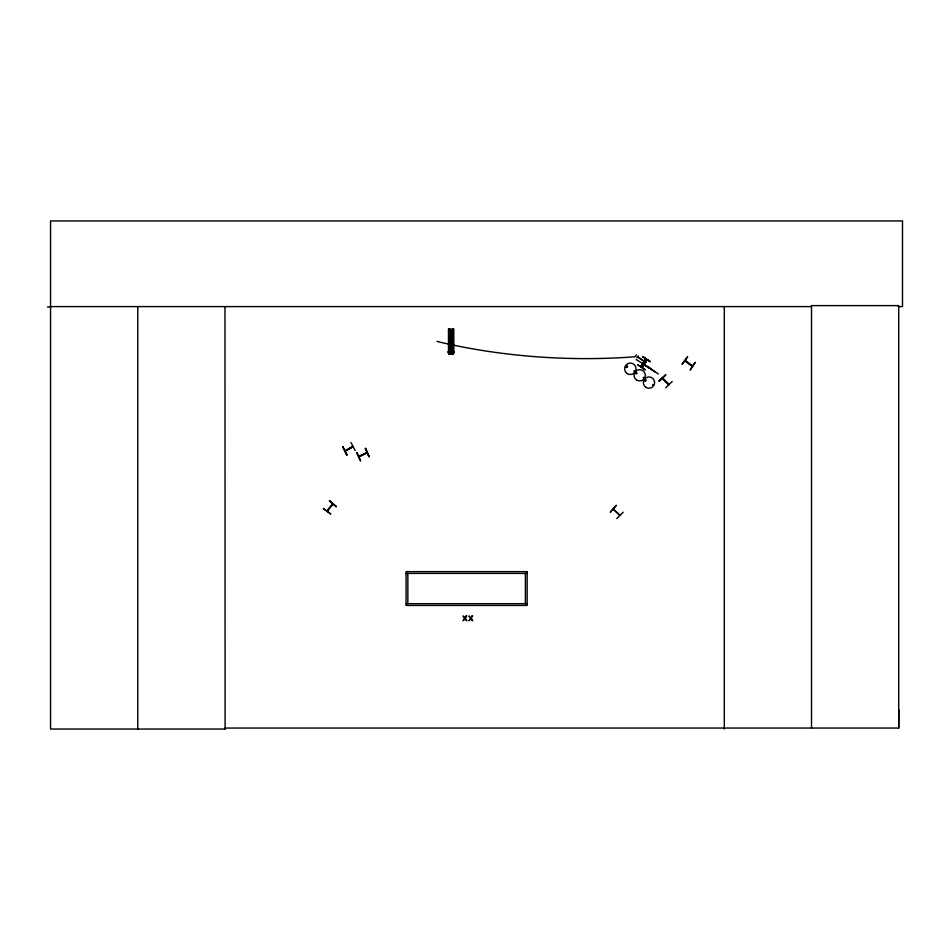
<?xml version="1.0" encoding="UTF-8"?>
<svg xmlns="http://www.w3.org/2000/svg" width="950" height="950" viewBox="0 0 950 950"><rect width="100%" height="100%" fill="white"/><g stroke="black" fill="none" stroke-linecap="round" stroke-linejoin="round"><path stroke-width="1.43" d="M898.059 306.601L902.5 306.601L902.5 220.946L50.564 220.946L50.564 729.054L225.102 729.054L224.984 728.056L898.712 728.056L898.842 709.686M358.779 456.38L359.694 456.404M366.094 452.96L367.009 452.532L359.124 456.677M619.721 515.399L613.415 509.295M619.495 514.627L619.946 515.066M668.313 383.764C673.182 388.859 651.546 367.828 668.693 384.643M685.14 361L692.372 366.249L691.921 365.406M626.097 366.546C628.164 364.669 626.299 368.897 626.335 366.166M627.582 366.593C624.91 369.384 626.798 363.256 627.404 366.997M635.538 372.923C636.619 375.309 636.678 370.868 635.538 373.207M636.844 373.314C635.253 369.871 635.134 376.247 636.856 372.887M644.516 380.107C645.953 383.313 646.57 377.993 644.67 379.929M644.777 380.19C646.38 382.553 645.299 377.993 644.967 380.736M653.481 385.071L652.508 385.166L653.422 384.952M344.933 450.716L352.699 446.393M353.02 446.773L345.099 451.131L352.984 446.702M327.014 510.922L327.809 510.494M358.863 456.344L366.819 452.568M614.258 509.616L613.534 508.903M451.44 352.367L450.728 352.367L451.44 352.402L450.811 353.4M643.387 377.447L643.922 378.207L643.482 377.376M332.12 504.426L332.666 503.809M332.868 504.213L327.322 511.195M636.369 354.825L635.182 356.749A325.838 159.042 2.5 0 1 436.964 341.442M636.904 357.806L638.091 355.882M640.739 366.546L645.537 358.827M642.034 367.329L646.843 359.634L642.141 367.401M642.461 367.603L647.223 359.86M655.595 372.198L643.114 364.088L658.457 373.979M682.017 364.076L687.42 356.784M682.326 364.301L687.693 356.986M327.073 510.839L332.571 503.88M330.695 513.843L323.297 508.547L330.612 513.938M616.265 505.447L610.268 512.276L616.229 505.412M616.776 518.605L623.188 512.181M665.701 374.965L658.932 381.021L665.617 374.87M659.288 381.378L665.653 374.918M663.1 379.003L662.387 378.409M665.712 387.814L672.208 381.473M643.72 362.674L644.504 363.078L643.981 363.803M355.146 450.514L350.93 442.474M356.927 452.414L360.656 460.691M365.608 448.353L369.051 456.76L365.56 448.364M358.91 456.784L367.187 452.912M634.351 370.761L634.078 371.676L634.576 370.868M47.5 306.957L50.564 306.945M50.564 306.601L811.514 306.601M453.72 329.128L448.471 329.151L448.495 353.733L453.72 353.721L453.601 329.128M448.827 331.645L453.364 331.645M448.827 333.308L453.364 333.308M448.827 335.801L453.364 335.801M448.816 338.022L453.352 338.022M448.816 340.516L453.352 340.516M448.827 351.215L453.364 351.215M448.067 351.928L454.124 351.928M448.067 352.117L454.124 352.117M450.728 353.756L451.44 353.756M406.077 573.408L527.143 573.408M406.077 603.678L527.143 603.678M642.521 356.903L650.287 361.606M637.628 356.63L643.803 361.024L637.355 357.058M644.005 360.703L645.917 361.879M643.874 360.917L645.786 362.093M643.815 362.508L644.67 363.043M643.613 362.829L644.48 363.363M643.482 363.043L644.349 363.577M643.293 363.363L644.148 363.897M636.239 359.575L651.379 368.885M662.768 378.159L669.014 384.358M685.888 361.036L685.318 360.644L692.396 365.821M684.95 360.929L692.312 366.332M329.317 500.983L336.383 506.683M619.982 515.173L613.308 509.188M342.784 446.892L347.118 454.872M365.263 448.507L369.111 456.736M356.499 452.616L360.359 460.833M898.712 728.056L898.712 305.615L811.514 305.615L811.514 728.056M724.304 306.601L724.304 729.054M525.374 573.408L525.374 603.678M453.399 329.128L453.364 353.721L453.316 329.128M453.031 329.128L453.008 353.721M452.817 329.128L452.829 353.721M452.723 329.128L452.723 353.721M452.473 329.128L452.438 353.721M452.236 330.576L452.236 353.721M452.141 330.576L452.117 353.721M451.784 353.721L450.395 353.721M450.062 330.588L450.039 353.733M449.956 330.588L449.956 353.733M449.754 329.151L449.706 353.733M449.469 330.588L449.469 353.733M449.374 330.588L449.35 353.733M449.184 330.588L449.077 353.733M448.827 329.151L448.875 353.733M448.78 329.151L448.78 353.733M407.847 573.408L407.847 603.678M224.972 306.601L225.102 729.054M137.774 306.601L137.774 729.054M450.11 339.008C451.345 342.855 453.114 336.288 450.11 339.008M466.117 615.98L464.954 617.856L463.089 615.98L464.562 618.379L463.042 620.778L464.918 618.854L466.818 620.778L465.31 618.343L466.818 615.98L466.117 615.98M472.008 615.98L470.856 617.856L468.979 615.98L470.452 618.379L468.932 620.778L470.808 618.854L472.708 620.778L471.2 618.343L472.708 615.98L472.008 615.98M637.735 364.693L645.204 369.883L637.699 364.741M642.758 356.523L650.227 361.713L642.734 356.559M645.881 359.041L641.119 366.771L645.917 359.064M695.163 362.473L690.151 370.049L695.115 362.437M329.555 500.686L336.348 506.73L329.531 500.721M342.843 446.856L346.762 455.062L342.843 446.856M527.143 571.639L406.077 571.639L406.077 605.435L527.143 605.435L527.143 571.639M627.309 373.683A5.747 5.747 0 0 0 636.061 368.944A5.747 5.747 0 0 0 627.594 363.731A5.747 5.747 0 0 0 627.309 373.683M636.714 380.131A5.664 5.664 0 0 0 645.335 375.464A5.664 5.664 0 0 0 636.987 370.322A5.664 5.664 0 0 0 636.714 380.131M646.012 387.41A5.664 5.664 0 0 0 654.633 382.743A5.664 5.664 0 0 0 646.285 377.601A5.664 5.664 0 0 0 646.012 387.41"/></g></svg>
